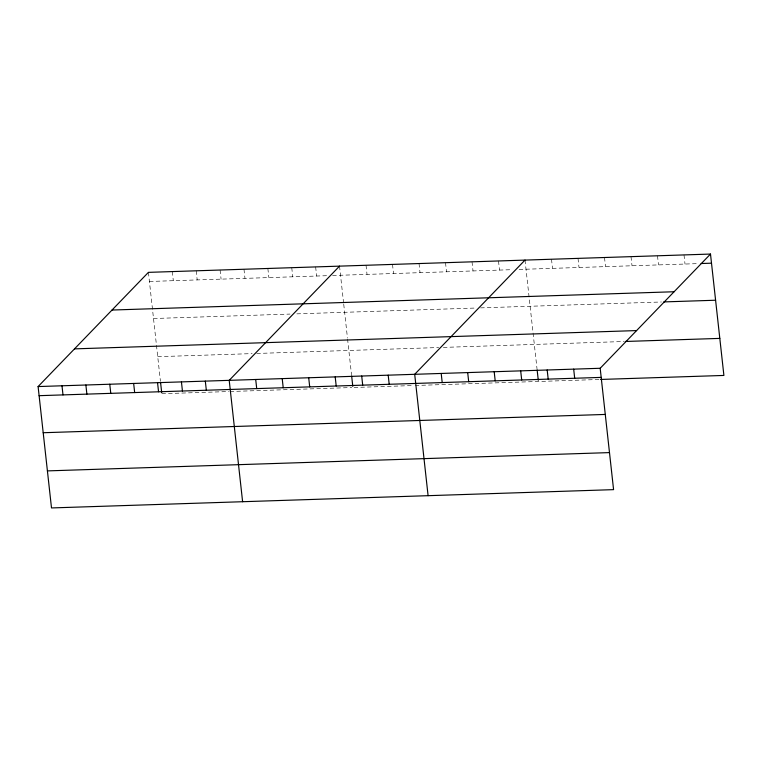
<?xml version="1.0" encoding="UTF-8"?>
<svg xmlns="http://www.w3.org/2000/svg" width="762" height="762" viewBox="0 0 762 762"><rect width="100%" height="100%" fill="white"/><g stroke="black" fill="none" stroke-linecap="round" stroke-linejoin="round"><path stroke-width="0.57" stroke-dasharray="3.81 2.86" d="M149.428 281.473L328.022 275.663M332.565 275.511L512.197 269.672M519.103 269.443L698.83 263.595M153.514 318.516L290.017 314.077M296.847 313.858L475.964 308.029M480.565 307.877L661.445 301.99M157.724 356.683L252.146 353.616M256.689 353.463L438.702 347.539M443.303 347.396L624.183 341.509M161.82 393.725L228.933 391.544M230.067 391.506L351.787 387.544M354.073 387.477L413.985 385.524M415.138 385.486L600.627 379.447M684 254.927L685.009 264.043M657.501 255.784L658.511 264.909M631.003 256.651L632.012 265.767M604.504 257.508L605.514 266.633M578.006 258.375L579.015 267.491M551.507 259.242L552.517 268.357M525.008 260.099L537.01 368.741M498.51 260.966L499.52 270.081M472.021 261.823L473.021 270.948M445.522 262.69L446.522 271.805M419.024 263.547L420.024 272.672M392.525 264.414L393.525 273.529M366.027 265.271L367.027 274.396M339.528 266.138L343.595 303.038M343.729 304.2L347.434 337.747M347.558 338.899L351.52 374.78M315.639 266.91L316.64 276.035M291.751 267.691L292.751 276.806M267.862 268.472L268.862 277.587M243.973 269.243L244.973 278.368M220.085 270.024L221.085 279.14M196.196 270.796L197.196 279.921M172.307 271.577L173.307 280.692M148.419 272.358L160.411 380.99"/><path stroke-width="1.14" d="M710.498 254.06L600.18 368.275L613.581 489.642L51.502 507.94L38.1 386.563L148.419 272.358L710.498 254.06L723.9 375.437L600.627 379.447M339.528 266.138L229.21 380.343L242.611 501.72M525.008 260.099L414.699 374.304L428.092 495.681M701.135 263.519L711.508 263.185M112.014 310.039L674.094 291.751M663.75 301.914L715.594 300.228M74.505 348.872L636.584 330.584M625.335 341.471L719.814 338.395M38.1 386.563L600.18 368.275M39.11 395.678L601.189 377.39M43.196 432.73L605.276 414.433M47.406 470.897L609.495 452.599M573.681 369.132L574.691 378.257M547.183 369.999L548.192 379.114M537.134 369.894L538.286 380.314M520.684 370.856L521.694 379.981M494.195 371.723L495.195 380.838M467.697 372.58L468.697 381.705M441.198 373.447L442.198 382.562M388.201 375.171L389.201 384.286M361.702 376.028L362.702 385.153M351.644 375.933L352.796 386.353M335.204 376.895L336.204 386.01M308.705 377.752L309.705 386.877M282.207 378.619L283.216 387.734M255.708 379.486L256.718 388.601M205.321 381.124L206.331 390.239M181.432 381.895L182.442 391.02M160.534 382.153L161.687 392.573M157.543 382.676L158.553 391.792M133.655 383.448L134.664 392.573M109.766 384.229L110.776 393.354M85.877 385.01L86.887 394.125M61.989 385.782L62.998 394.907"/></g></svg>
